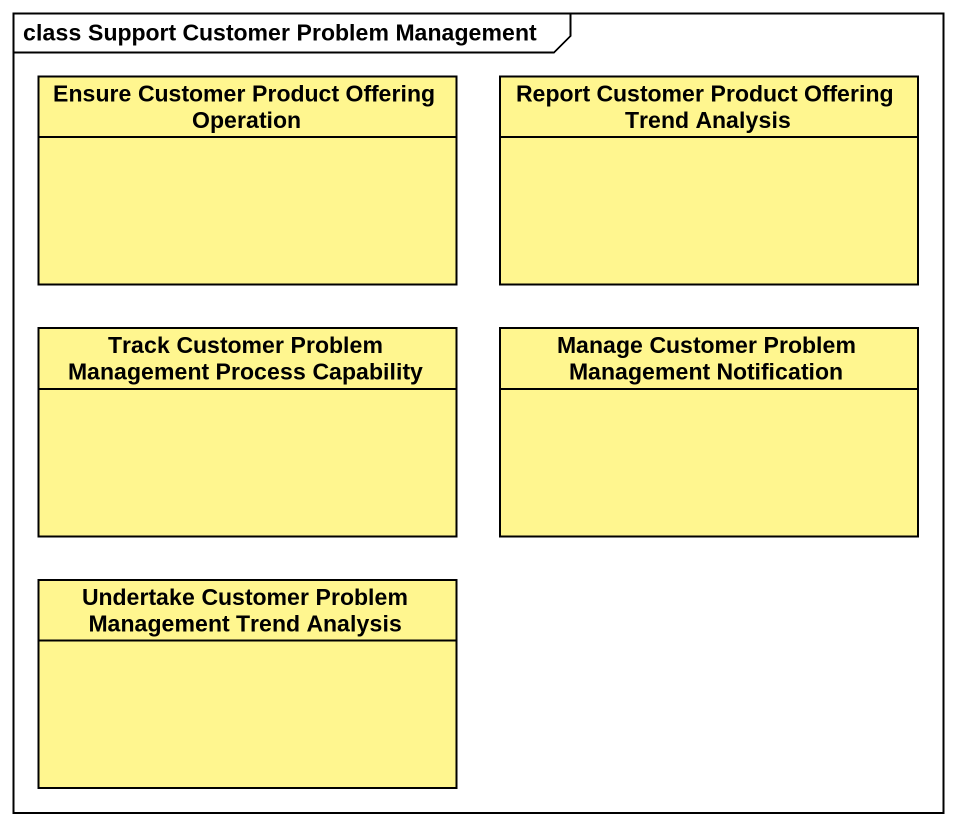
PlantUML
@startuml
mainframe class Support Customer Problem Management
hide circle
hide empty members
class "Ensure Customer Product Offering Operation" as Ensure_Customer_Product #FFF68F
class "Report Customer Product Offering Trend Analysis" as Report_Customer_Product #FFF68F
class "Track Customer Problem Management Process Capability" as Track_Customer_Problem #FFF68F
class "Manage Customer Problem Management Notification" as Manage_Customer_Problem #FFF68F
class "Undertake Customer Problem Management Trend Analysis" as Undertake_Customer_Problem #FFF68F
@enduml
